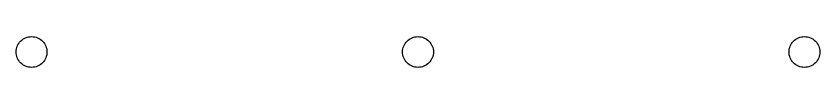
# Model space of a CAD drawing. Header units: metres. Extents: x 25 to 146, y 18 to 137.
# Drawn here: x 116.78 to 121.98, y 72.17 to 72.37 of the extents above; entities that cross this region are included whole.
import ezdxf

# ---------------------------------------------------------------- set-up
doc = ezdxf.new("R2010")
doc.units = ezdxf.units.M

msp = doc.modelspace()

# ---------------------------------------------------------------- linework, layer by layer
for points in [[(116.98, 72.27), (116.9795, 72.2602), (116.9781, 72.2505), (116.9757, 72.241), (116.9724, 72.2317), (116.9682, 72.2229), (116.9631, 72.2144), (116.9573, 72.2066), (116.9507, 72.1993), (116.9434, 72.1927), (116.9356, 72.1869), (116.9271, 72.1818), (116.9183, 72.1776), (116.909, 72.1743), (116.8995, 72.1719), (116.8898, 72.1705), (116.88, 72.17), (116.8702, 72.1705), (116.8605, 72.1719), (116.851, 72.1743), (116.8417, 72.1776), (116.8329, 72.1818), (116.8244, 72.1869), (116.8166, 72.1927), (116.8093, 72.1993), (116.8027, 72.2066), (116.7969, 72.2144), (116.7918, 72.2229), (116.7876, 72.2317), (116.7843, 72.241), (116.7819, 72.2505), (116.7805, 72.2602), (116.78, 72.27), (116.7805, 72.2798), (116.7819, 72.2895), (116.7843, 72.299), (116.7876, 72.3083), (116.7918, 72.3171), (116.7969, 72.3256), (116.8027, 72.3334), (116.8093, 72.3407), (116.8166, 72.3473), (116.8244, 72.3531), (116.8329, 72.3582), (116.8417, 72.3624), (116.851, 72.3657), (116.8605, 72.3681), (116.8702, 72.3695), (116.88, 72.37), (116.8898, 72.3695), (116.8995, 72.3681), (116.909, 72.3657), (116.9183, 72.3624), (116.9271, 72.3582), (116.9356, 72.3531), (116.9434, 72.3473), (116.9507, 72.3407), (116.9573, 72.3334), (116.9631, 72.3256), (116.9682, 72.3171), (116.9724, 72.3083), (116.9757, 72.299), (116.9781, 72.2895), (116.9795, 72.2798), (116.98, 72.27)], [(119.48, 72.27), (119.4795, 72.2602), (119.4781, 72.2505), (119.4757, 72.241), (119.4724, 72.2317), (119.4682, 72.2229), (119.4631, 72.2144), (119.4573, 72.2066), (119.4507, 72.1993), (119.4434, 72.1927), (119.4356, 72.1869), (119.4271, 72.1818), (119.4183, 72.1776), (119.409, 72.1743), (119.3995, 72.1719), (119.3898, 72.1705), (119.38, 72.17), (119.3702, 72.1705), (119.3605, 72.1719), (119.351, 72.1743), (119.3417, 72.1776), (119.3329, 72.1818), (119.3244, 72.1869), (119.3166, 72.1927), (119.3093, 72.1993), (119.3027, 72.2066), (119.2969, 72.2144), (119.2918, 72.2229), (119.2876, 72.2317), (119.2843, 72.241), (119.2819, 72.2505), (119.2805, 72.2602), (119.28, 72.27), (119.2805, 72.2798), (119.2819, 72.2895), (119.2843, 72.299), (119.2876, 72.3083), (119.2918, 72.3171), (119.2969, 72.3256), (119.3027, 72.3334), (119.3093, 72.3407), (119.3166, 72.3473), (119.3244, 72.3531), (119.3329, 72.3582), (119.3417, 72.3624), (119.351, 72.3657), (119.3605, 72.3681), (119.3702, 72.3695), (119.38, 72.37), (119.3898, 72.3695), (119.3995, 72.3681), (119.409, 72.3657), (119.4183, 72.3624), (119.4271, 72.3582), (119.4356, 72.3531), (119.4434, 72.3473), (119.4507, 72.3407), (119.4573, 72.3334), (119.4631, 72.3256), (119.4682, 72.3171), (119.4724, 72.3083), (119.4757, 72.299), (119.4781, 72.2895), (119.4795, 72.2798), (119.48, 72.27)], [(121.98, 72.27), (121.9795, 72.2602), (121.9781, 72.2505), (121.9757, 72.241), (121.9724, 72.2317), (121.9682, 72.2229), (121.9631, 72.2144), (121.9573, 72.2066), (121.9507, 72.1993), (121.9434, 72.1927), (121.9356, 72.1869), (121.9271, 72.1818), (121.9183, 72.1776), (121.909, 72.1743), (121.8995, 72.1719), (121.8898, 72.1705), (121.88, 72.17), (121.8702, 72.1705), (121.8605, 72.1719), (121.851, 72.1743), (121.8417, 72.1776), (121.8329, 72.1818), (121.8244, 72.1869), (121.8166, 72.1927), (121.8093, 72.1993), (121.8027, 72.2066), (121.7969, 72.2144), (121.7918, 72.2229), (121.7876, 72.2317), (121.7843, 72.241), (121.7819, 72.2505), (121.7805, 72.2602), (121.78, 72.27), (121.7805, 72.2798), (121.7819, 72.2895), (121.7843, 72.299), (121.7876, 72.3083), (121.7918, 72.3171), (121.7969, 72.3256), (121.8027, 72.3334), (121.8093, 72.3407), (121.8166, 72.3473), (121.8244, 72.3531), (121.8329, 72.3582), (121.8417, 72.3624), (121.851, 72.3657), (121.8605, 72.3681), (121.8702, 72.3695), (121.88, 72.37), (121.8898, 72.3695), (121.8995, 72.3681), (121.909, 72.3657), (121.9183, 72.3624), (121.9271, 72.3582), (121.9356, 72.3531), (121.9434, 72.3473), (121.9507, 72.3407), (121.9573, 72.3334), (121.9631, 72.3256), (121.9682, 72.3171), (121.9724, 72.3083), (121.9757, 72.299), (121.9781, 72.2895), (121.9795, 72.2798), (121.98, 72.27)]]:
    msp.add_lwpolyline(points)

doc.saveas('drawing.dxf')
